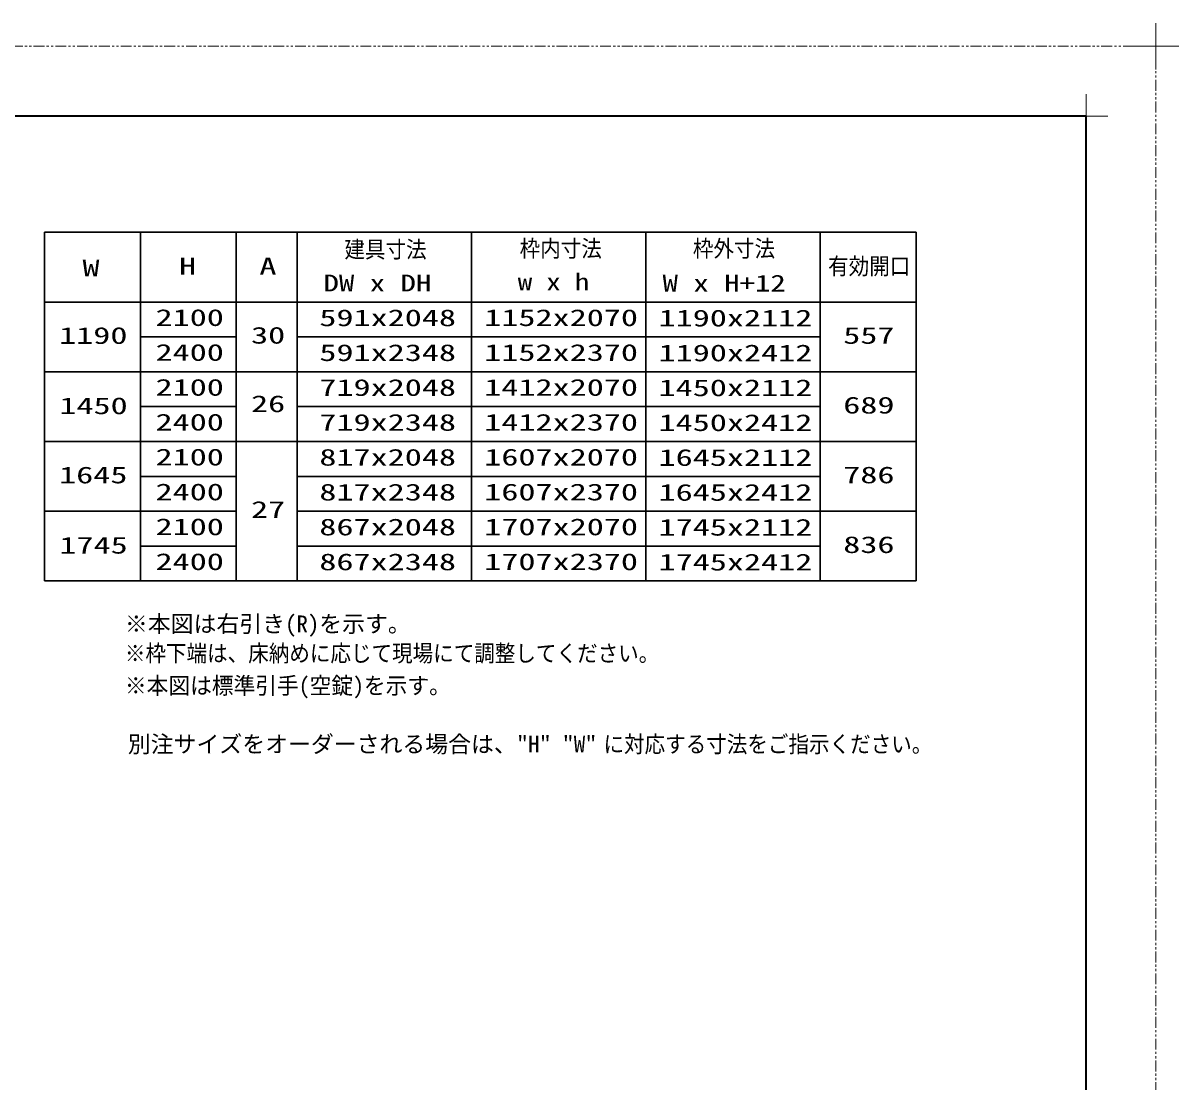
# Model space of a CAD drawing. Units: millimetres, scale not verified. Extents: x -1306 to 1306, y -607 to 607.
# Drawn here: x -263 to 400, y 0 to 607 of the extents above; entities that cross this region are included whole.
import ezdxf
from ezdxf.enums import TextEntityAlignment as Align

# ---------------------------------------------------------------- set-up
doc = ezdxf.new("R2010")
doc.units = ezdxf.units.MM
doc.header["$LTSCALE"] = 5
doc.linetypes.add('USER1', pattern=[2.5, 1.25, -0.25, 0.25, -0.25, 0.25, -0.25])
for name, color, linetype, lineweight in [('0-1_線(黄)', 2, 'Continuous', 15), ('0-3_陰線', 4, 'USER1', 9), ('0-D_線(白)', 7, 'Continuous', 30), ('1-4_DEFPOINTS', 7, 'Continuous', 5), ('1-7_図面枠', 7, 'Continuous', 35), ('1-8_一般', 7, 'Continuous', 5)]:
    doc.layers.add(name, color=color, linetype=linetype, lineweight=lineweight)
doc.styles.add('ＭＳ ゴシック', font='')
doc.styles.get('ＭＳ ゴシック').set_extended_font_data('MS Gothic')

# ---------------------------------------------------------------- blocks, each defined once
blk = doc.blocks.new('グループ-13-1')
at = {"layer": '1-8_一般'}
for p, q in [((62041.6, -14029.5), (62041.6, -13365.5)), ((61709.6, -13697.5), (62373.6, -13697.5))]:
    blk.add_line(p, q, dxfattribs=at)

msp = doc.modelspace()

# ---------------------------------------------------------------- linework, layer by layer
at = {"layer": '0-3_陰線'}
for p, q in [((387.036, 594), (-1292.964, 594)), ((387.036, -594), (387.036, 594))]:
    msp.add_line(p, q, dxfattribs=at)
at = {"layer": '0-D_線(白)'}
for p, q in [((-250.409, 487.3), (-250.409, 287.3)), ((-250.409, 487.3), (249.591, 487.3)), ((-195.409, 487.3), (-195.409, 287.3)), ((-140.409, 487.3), (-140.409, 287.3)), ((-105.409, 487.3), (-105.409, 287.3)), ((-5.409, 487.3), (-5.409, 287.3)), ((94.591, 487.3), (94.591, 287.3)), ((194.591, 487.3), (194.591, 287.3)), ((249.591, 487.3), (249.591, 287.3)), ((-250.409, 447.3), (249.591, 447.3)), ((-195.409, 427.3), (-140.409, 427.3)), ((-105.409, 427.3), (194.591, 427.3)), ((-250.409, 407.3), (249.591, 407.3)), ((-195.409, 387.3), (-140.409, 387.3)), ((-105.409, 387.3), (194.591, 387.3)), ((-250.409, 367.3), (249.591, 367.3)), ((-195.409, 367.3), (-140.409, 367.3)), ((-195.409, 347.3), (-140.409, 347.3)), ((-105.409, 347.3), (194.591, 347.3)), ((-250.409, 327.3), (-140.409, 327.3)), ((-105.409, 327.3), (249.591, 327.3)), ((-195.409, 307.3), (-140.409, 307.3)), ((-105.409, 307.3), (194.591, 307.3)), ((-250.409, 287.3), (249.591, 287.3)), ((-195.409, 287.3), (-140.409, 287.3))]:
    msp.add_line(p, q, dxfattribs=at)
at = {"layer": '1-4_DEFPOINTS'}
for p, q in [((347.036, 541.55), (347.036, 566.45)), ((334.586, 554), (359.486, 554))]:
    msp.add_line(p, q, dxfattribs=at)
at = {"layer": '1-7_図面枠'}
msp.add_lwpolyline([(-1252.964, -554), (347.036, -554), (347.036, 554), (-1252.964, 554)], close=True, dxfattribs=at)

# ---------------------------------------------------------------- block references
at = {"layer": '0-3_陰線', "xscale": 0.04, "yscale": 0.04}
msp.add_blockref('グループ-13-1', (-2094.629, 1141.9), dxfattribs=at)

# ---------------------------------------------------------------- texts
at = {"layer": '0-1_線(黄)', "style": 'ＭＳ ゴシック'}
for s, height, width, p in [('枠内寸法', 9.604, 0.9, (22.117, 470.302)), ('枠外寸法', 9.604, 0.9, (121.509, 470.302)), ('建具寸法', 9.604, 0.9, (-78.41, 469.819)), ('W', 9.604, 1.5, (-228.662, 459.206)), ('H', 9.604, 1.5, (-173.27, 460.187)), ('A', 9.604, 1.5, (-127.163, 460.187)), ('有効開口', 9.604, 0.9, (199.098, 460.187)), ('DW x DH', 9.621, 1.35, (-90.387, 450.49)), ('w x h', 9.621, 1.25, (21.101, 451.177)), ('W x H+12', 9.621, 1.35, (104.119, 450.423)), ('2100', 9.604, 1.5, (-186.746, 430.708)), ('591x2048', 9.604, 1.5, (-92.769, 430.582)), ('1152x2070', 9.604, 1.5, (1.827, 430.648)), ('1190x2112', 9.604, 1.5, (101.827, 430.436)), ('1190', 9.604, 1.5, (-242.066, 420.421)), ('30', 9.604, 1.5, (-131.956, 420.561)), ('557', 9.604, 1.5, (207.777, 420.458)), ('2400', 9.604, 1.5, (-186.746, 410.708)), ('591x2348', 9.604, 1.5, (-92.769, 410.582)), ('1152x2370', 9.604, 1.5, (1.827, 410.648)), ('1190x2412', 9.604, 1.5, (101.827, 410.436)), ('2100', 9.604, 1.5, (-186.746, 390.708)), ('719x2048', 9.604, 1.5, (-92.769, 390.582)), ('1412x2070', 9.604, 1.5, (1.827, 390.648)), ('1450x2112', 9.604, 1.5, (101.827, 390.436)), ('1450', 9.604, 1.5, (-241.924, 380.117)), ('26', 9.604, 1.5, (-131.956, 381.261)), ('689', 9.604, 1.5, (207.777, 380.458)), ('2400', 9.604, 1.5, (-186.746, 370.708)), ('719x2348', 9.604, 1.5, (-92.769, 370.582)), ('1412x2370', 9.604, 1.5, (1.827, 370.648)), ('1450x2412', 9.604, 1.5, (101.827, 370.436)), ('2100', 9.604, 1.5, (-186.746, 350.708)), ('817x2048', 9.604, 1.5, (-92.769, 350.582)), ('1607x2070', 9.604, 1.5, (1.827, 350.648)), ('1645x2112', 9.604, 1.5, (101.827, 350.436)), ('1645', 9.604, 1.5, (-242.066, 340.421)), ('786', 9.604, 1.5, (207.777, 340.458)), ('2400', 9.604, 1.5, (-186.746, 330.708)), ('817x2348', 9.604, 1.5, (-92.769, 330.582)), ('1607x2370', 9.604, 1.5, (1.827, 330.648)), ('1645x2412', 9.604, 1.5, (101.827, 330.436)), ('27', 9.604, 1.5, (-131.956, 320.615)), ('2100', 9.604, 1.5, (-186.746, 310.708)), ('867x2048', 9.604, 1.5, (-92.769, 310.582)), ('1707x2070', 9.604, 1.5, (1.827, 310.648)), ('1745x2112', 9.604, 1.5, (101.827, 310.436)), ('1745', 9.604, 1.5, (-241.924, 300.117)), ('836', 9.604, 1.5, (207.777, 300.458)), ('2400', 9.604, 1.5, (-186.746, 290.708)), ('867x2348', 9.604, 1.5, (-92.769, 290.582)), ('1707x2370', 9.604, 1.5, (1.827, 290.648)), ('1745x2412', 9.604, 1.5, (101.827, 290.436)), ('※枠下端は、床納めに応じて現場にて調整してください。', 9.604, 0.9, (-204.321, 238.157)), ('※本図は標準引手(空錠)を示す。', 9.621, 0.95, (-204.321, 219.585)), ('に対応する寸法をご指示ください。', 9.604, 0.9, (70.23, 186.052))]:
    msp.add_text(s, height=height, dxfattribs=dict(at, width=width)).set_placement(p, align=Align.BOTTOM_LEFT)
for s, p in [('※本図は右引き(R)を示す。', (-204.321, 255.005)), ('別注サイズをオーダーされる場合は、"H" "W"', (-202.628, 186.052))]:
    msp.add_text(s, height=9.621, dxfattribs=at).set_placement(p, align=Align.BOTTOM_LEFT)

doc.saveas('drawing.dxf')
